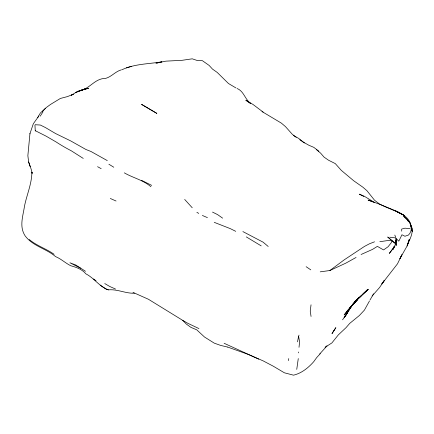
<?xml version="1.0" encoding="UTF-8"?>
<svg xmlns="http://www.w3.org/2000/svg" width="434" height="434" viewBox="0 0 434 434"><rect width="100%" height="100%" fill="white"/><g stroke="black" fill="none" stroke-linecap="round" stroke-linejoin="round"><path stroke-width="0.65" d="M31.899 172.298C31.736 184.065 26.707 194.937 24.461 206.34C23.007 216.289 19.053 226.591 25.139 235.884L25.243 236.025C33.011 246.279 46.123 248.492 55.525 256.575C61.069 258.832 65.388 263.085 70.715 265.733C76.351 267.29 82.021 269.226 85.91 273.859C94.216 278.123 99.505 286.738 108.37 289.863C117.337 288.957 125.534 293.574 134.469 293.238M298.532 352.875L298.592 352.017M29.962 133.498L27.863 155.67L28.639 161.969L31.205 169.298L32.149 173.448L32.121 172.173M298.277 358.576L296.753 369.394M299.01 347.303L299.601 341.797L298.592 336.307L299.031 335.113M35.268 130.987L34.942 125.052M311.037 304.798L310.239 311.102L311.059 316.478M288.464 360.605L288.756 358.592M297.518 341.835L298.592 336.307M394.81 235.071C397.354 239.714 395.499 245.302 392.976 249.523L393.969 246.441M29.897 133.813L33.331 123.75L38.838 115.992M409.295 239.519L407.108 245.986L399.871 258.713L401.949 254.704L397.49 263.829L381.79 283.999L384.34 280.353M395.157 242.742L396.144 239.66L396.177 245.525L396.02 240.892M409.175 239.535L407.108 245.986C409.49 239.226 414.763 231.951 410.754 224.709C408.79 216.75 400.821 213.11 393.958 210.143L379.614 204.251L368.103 200.079L374.553 202.494L364.424 196.32L359.363 194.166L363.838 196.461M40.21 116.166L43.015 111.793M394.81 243.1L387.801 237.083L394.81 243.1L396.144 239.66M369.491 300.957L364.424 310.098L359.363 315.513L349.728 323.39L346.012 327.665L338.314 334.912L331.912 342.914L325.039 347.336M370.039 299.97L373.587 293.785M37.698 117.614L40.335 113.052L45.396 108.37M342.556 319.82L345.567 315.713L351.92 305.498L350.829 307.055L357.6 299.265L356.184 300.626M345.567 315.713L352.262 305.069M384.34 280.38L379.614 287.476L372.139 295.966M353.016 303.946L353.819 302.932M353.629 303.594L350.818 307.05L355.386 301.646M354.296 302.639L357.361 299.129L349.234 308.655L359.363 297.138L353.357 303.751L344.167 314.986L347.233 310.825L357.529 299.227L354.296 302.693L367.289 289.863L358.05 298.825M350.661 306.957L353.341 303.762M356.216 300.659L357.459 299.189L356.092 300.594M354.296 302.802L357.459 299.189M320.238 353.71L316.733 357.535L313.69 361.739C308.27 367.837 301.625 373.262 293.53 375.177L284.4 372.801L273.274 366.198L263.145 360.871L247.955 354.307L227.769 347.102M42.489 111.495L46.058 107.703L50.528 104.442L60.391 98.442L67.362 96.619L73.373 94.243L71.247 95.296M319.749 353.922L327.008 345.925L325.945 346.609M357.6 299.265L353.987 303.03L357.567 299.384M354.296 302.693L357.518 299.427M357.513 299.357L356.13 300.697L361.392 295.614M359.363 297.567L368.358 289.245L363.095 293.823M320.227 271.841L329.883 270.523L344.167 259.879L364.424 246.447L369.491 243.772L374.553 241.809M71.279 95.22L78.12 91.135L88.634 88.205L80.843 90.402L85.91 88.552L78.814 91.395M356.075 257.454L345.746 263.188L329.883 270.523M361.077 254.498L372.502 249.398L377.39 246.371L383.553 249.93L388.121 246.718L391.262 242.687L391.989 240.512L389.743 240.279L379.842 241.684M80.279 90.635L75.782 92.491L76.992 92.051M122.046 69.717C134.518 63.825 148.591 64.042 161.866 61.818L156.674 63.104M121.357 69.841C115.417 71.415 111.554 76.785 105.625 78.397C95.035 78.31 90.229 88.248 80.843 90.402M126.419 67.85L131.486 66.386M155.887 63.207L165.897 61.145L182.123 60.304L192.251 58.823L197.313 60.521L202.38 60.673L209.123 65.425L212.508 69.104L217.228 72.44L228.458 83.496L235.95 87.939M35.268 124.742L40.335 125.03L45.396 127.542L55.525 133.515L70.715 140.925L85.91 149.48L90.972 151.488L107.301 160.607M410 228.647L404.938 228.181L401.645 229.092L401.738 231.192M389.743 237.214L394.81 237.816M227.671 347.081L220.505 345.366L214.25 343.131L204.544 337.044L196.754 329.845L190.927 327.361L186.403 324.127L182.752 320.39L148.439 299.27L132.978 292.375M108.37 289.863L106.162 289.147L100.211 285.154M258.745 359.14L224.123 343.278M397.609 212.166L404.683 215.644L394.81 210.528L399.421 212.834L395.96 211.331M384.681 206.53L394.81 210.832M202.38 215.459L207.441 217.635M214.255 222.354L230.28 228.626L235.727 231.327M110.323 198.479L116.057 201.018M115.525 289.033L109.786 286.5L104.757 283.554M124.319 172.857C133.059 177.935 143.166 179.991 150.918 186.739M151.737 185.389L141.609 180.37M35.3 130.694L46.096 136.157L56.203 142.016A186.81 107.854 0 0 0 71.328 150.826L83.247 158.41M384.117 206.264L379.614 204.105L374.553 200.237L366.914 190.672L362.846 187.173L353.699 180.761L341.308 170.372L335.281 163.591L328.522 160.211L324.035 157.097L320.574 153.104L316.429 149.654M198.94 328.581L187.835 323.303L182.752 320.39M198.739 213.398L196.873 212.318M237.051 88.476C243.968 91.173 244.933 99.516 250.771 103.514M212.508 212.09L217.57 214.597L222.637 218.161M80.637 268.245L69.885 262.76L75.782 265L85.493 271.288M242.888 231.588L263.145 242.199L268.212 246.485M97.569 166.683L101.182 168.674M293.53 135.549L298.592 138.354L303.659 142.298L308.72 145.184L313.787 147.354L318.849 151.206M261.181 245.872L246.317 236.91M262.006 111.554L281.362 123.12L285.458 126.603L292.337 134.323L296.2 137.296M108.885 164.226L113.795 167.236M54.125 254.319C46.216 248.666 36.651 245.78 29.192 239.476M299.829 139.748L304.375 142.965M306.127 266.698L310.782 269.856M250.684 103.672L245.834 100.254L253.017 104.464L263.145 112.091M93.598 278.954L96.033 280.793M184.689 199.439L192.251 207.783M395.927 238.244L398.803 241.196L401.949 234.767L404.938 236.253L408.448 235.065C414.644 228.989 409.479 220.228 403.615 216.262L410 222.523L407.45 219.897L408.383 221.693M411.188 227.09L412.126 228.892M28.639 161.969L30.206 166.672M410.412 224.031L412.3 231.447L410.662 224.649M334.039 330.382L331.988 333.632L335.862 327.648L334.039 330.382M347.048 313.245L344.167 317.623L347.048 313.245M394.81 246.176L389.401 253.31L394.81 246.176M156.804 113.366L141.609 104.399L156.804 113.366"/></g></svg>
